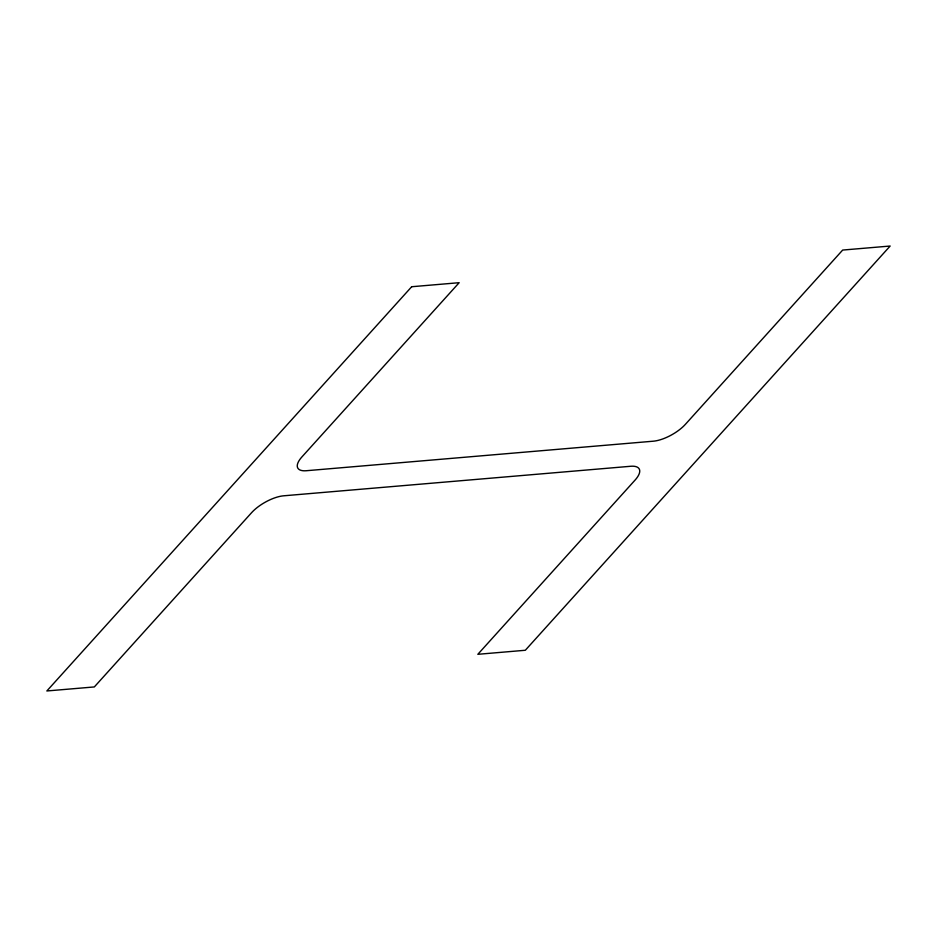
<?xml version="1.0" encoding="UTF-8"?>
<svg xmlns="http://www.w3.org/2000/svg" width="937" height="937" viewBox="0 0 937 937"><rect width="100%" height="100%" fill="white"/><g stroke="black" fill="none" stroke-linecap="round" stroke-linejoin="round"><path stroke-width="1.41" d="M411.683 286.734L46.85 690.967L94.332 686.938L251.573 512.703A25.732 10.061 -29.6 0 1 283.7 495.802L630.671 466.275A25.732 10.061 -29.6 0 1 635.087 480.072L477.835 654.307L525.317 650.266L890.15 246.033L842.668 250.062L685.427 424.297A25.732 10.061 -29.6 0 1 653.3 441.198L306.329 470.725A25.732 10.061 -29.6 0 1 301.913 456.928L459.165 282.693L411.683 286.734"/></g></svg>
